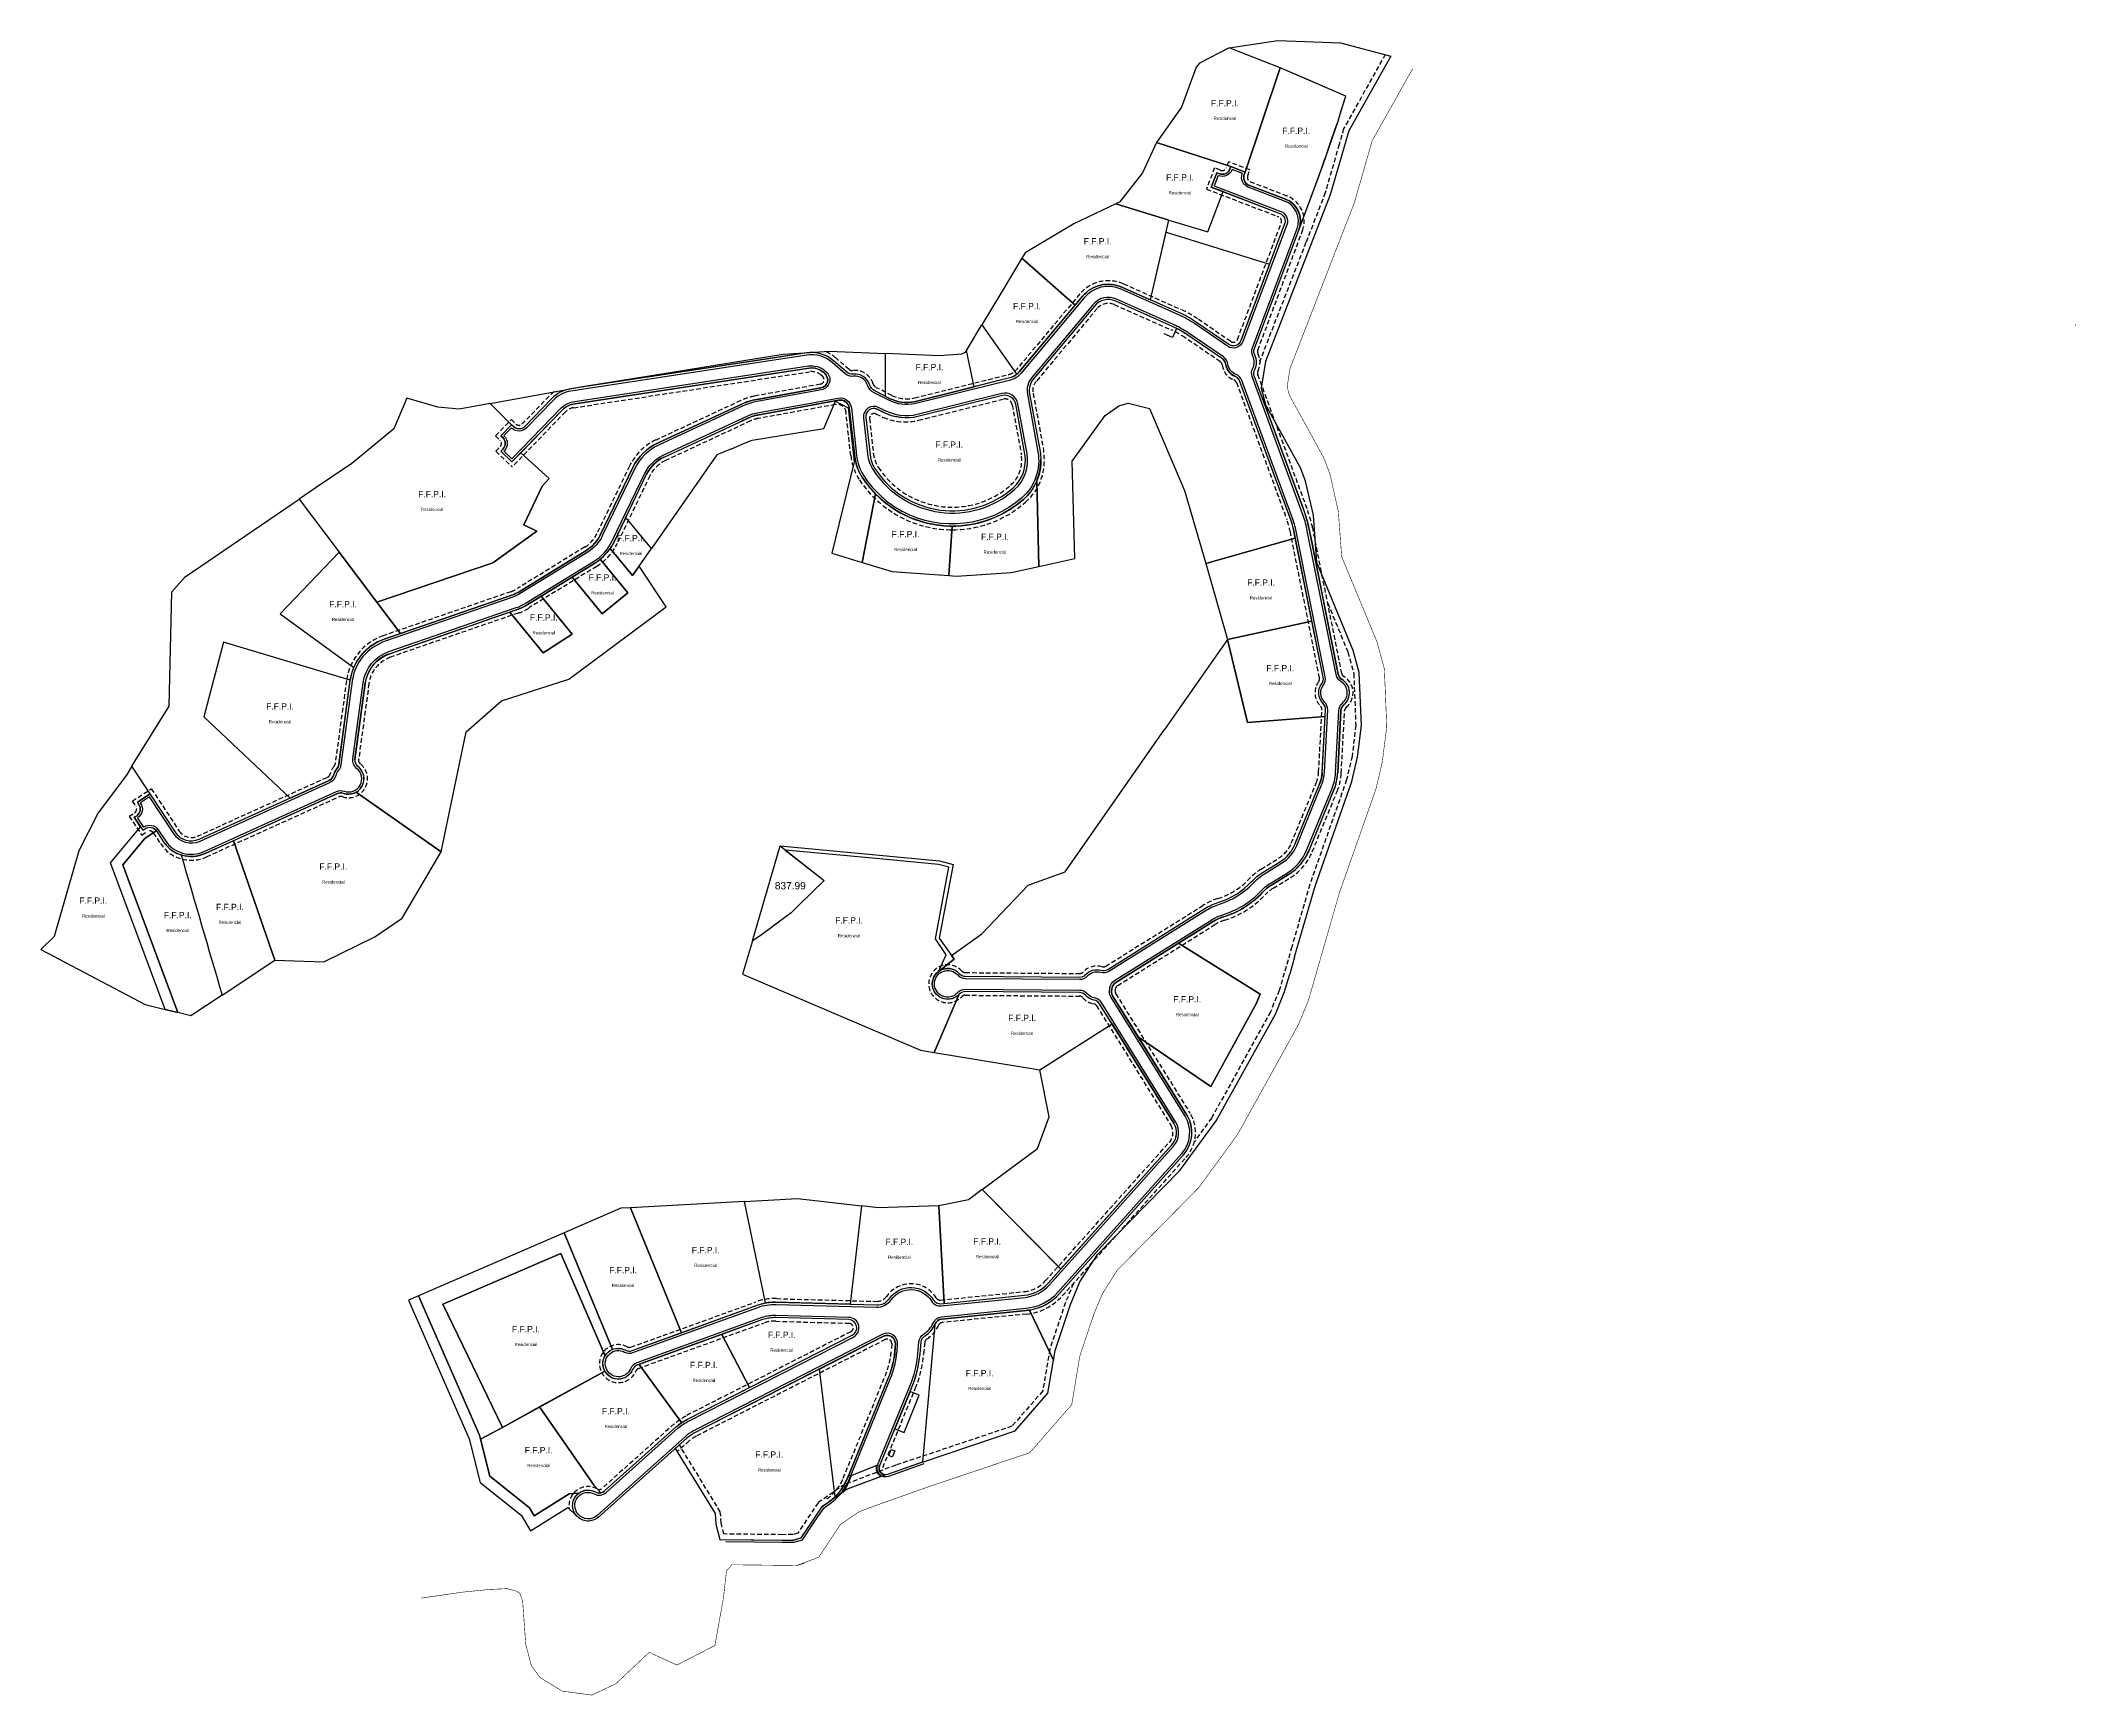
# Model space of a CAD drawing. Header units: millimetres. Extents: x 107 to 1231, y -1380 to 3019.
# Drawn here: x 107 to 1231, y 120 to 1034 of the extents above; entities that cross this region are included whole.
import ezdxf

# ---------------------------------------------------------------- set-up
doc = ezdxf.new("R2010")
doc.units = ezdxf.units.MM
doc.header["$LTSCALE"] = 10
doc.linetypes.add('DASHED', pattern=[19.05, 12.7, -6.35])
doc.linetypes.add('HIDDEN', pattern=[9.525, 6.35, -3.175])
for name, color, linetype in [('00-text-lotes', 7, 'Continuous'), ('f-derecho de via', 125, 'Continuous'), ('RETIRO', 125, 'HIDDEN')]:
    doc.layers.add(name, color=color, linetype=linetype)
doc.layers.add('_Areas', color=42, linetype='Continuous', plot=False)
doc.styles.add('ARIAL', font='GOTHIC.TTF')
doc.styles.get("Standard").update_dxf_attribs({"font": 'arial.ttf'})

msp = doc.modelspace()

# ---------------------------------------------------------------- linework, layer by layer
at = {"layer": '_Areas'}
for p, q in [((732.4, 870.4), (727.8, 872.5)), ((734.7, 875.4), (732.4, 870.4)), ((756, 861.4), (740.4, 872)), ((760, 858.7), (756, 861.4)), ((756, 861.4), (756, 861.4)), ((788.7, 794.5), (769.7, 846.2)), ((548, 835.8), (503.3, 827.6)), ((539.8, 820.2), (546.3, 835.2)), ((546.3, 835.2), (553.4, 831.5)), ((695.3, 827.4), (702.9, 832.6)), ((702.9, 832.6), (708, 834.1)), ((708, 834.1), (719.7, 831.2)), ((783.5, 833.3), (804.2, 777)), ((803.3, 798.1), (783.9, 833.4)), ((451.6, 804.3), (493.3, 823.7)), ((498.2, 826), (493.3, 823.7)), ((553.4, 831.5), (556.6, 801.8)), ((555.6, 817), (553.9, 831.4)), ((677.1, 802.2), (695.3, 827.4)), ((719.7, 831.2), (739.1, 785.9)), ((488.8, 809), (496, 812)), ((496, 812), (500.2, 813.8)), ((500.2, 813.8), (539.8, 820.2)), ((557.2, 803.1), (555.6, 817)), ((480.8, 805.7), (444.6, 753.8)), ((488.8, 809), (480.8, 805.7)), ((556.6, 801.8), (544.3, 751.2)), ((678.5, 748.4), (677.1, 802.2)), ((806, 791.1), (803.3, 798.1)), ((430.5, 771), (442, 794.9)), ((657.5, 791.2), (658.6, 744)), ((794.5, 778.7), (788.7, 794.5)), ((810.3, 772.2), (806, 791.1)), ((561, 746.1), (568.4, 784.1)), ((739.1, 785.9), (750.8, 745.6)), ((796.7, 772.7), (794.5, 778.7)), ((804.2, 777), (807, 768.6)), ((444.6, 753.8), (430.5, 771)), ((807, 768.6), (809.4, 757.6)), ((812.1, 746.1), (810.3, 772.2)), ((434.1, 738.9), (421.8, 753.8)), ((750.8, 745.6), (800.3, 759.5)), ((800.3, 759.5), (799.5, 763.5)), ((809.4, 757.6), (812.4, 742.4)), ((416.3, 747.9), (431.6, 729.3)), ((437.8, 744.2), (434.1, 738.9)), ((452.8, 721.6), (437.8, 744.2)), ((544.3, 751.2), (561, 746.1)), ((658.6, 744), (678.5, 748.4)), ((832.2, 697.5), (812.1, 746.1)), ((812.4, 742.4), (816.1, 723.9)), ((400.8, 738), (383.7, 727.5)), ((417.5, 717.7), (400.8, 738)), ((383.7, 727.5), (400.9, 706.5)), ((399, 681.7), (452.8, 721.6)), ((431.6, 729.3), (417.5, 717.7)), ((816.1, 723.9), (824, 684.4)), ((311.9, 699.9), (351, 713.4)), ((366.4, 718.7), (351, 713.4)), ((384.9, 696.2), (366.4, 718.7)), ((299.9, 695.7), (311.9, 699.9)), ((400.9, 706.5), (384.9, 696.2)), ((762.9, 703.6), (728.1, 653.9)), ((773.9, 657.7), (762.9, 703.6)), ((835.6, 685.3), (832.2, 697.5)), ((286.6, 679.5), (280.9, 637.5)), ((361.9, 669.7), (399, 681.7)), ((836.8, 656.1), (835.6, 685.3)), ((342.3, 652.6), (361.9, 669.7)), ((825.5, 664.4), (823.7, 629.9)), ((328.5, 586.3), (342.3, 652.6)), ((673.2, 575.3), (728.1, 653.9)), ((673.2, 575.3), (728.1, 653.9)), ((816.8, 661), (773.9, 657.7)), ((815.3, 632.8), (816.8, 661)), ((834.7, 638.6), (836.8, 656.1)), ((815.2, 630.4), (815.3, 632.8)), ((831.5, 625.2), (834.7, 638.6)), ((281.6, 619.3), (328.5, 586.3)), ((821.1, 619.3), (807.8, 587.1)), ((811.2, 567.4), (831.5, 625.2)), ((652.8, 567.9), (673.2, 575.3)), ((796.6, 573.8), (787.1, 567.9)), ((627.2, 541), (652.8, 567.9)), ((799.9, 528.4), (811.2, 567.4)), ((610.4, 529), (627.2, 541)), ((754.9, 547.8), (735.8, 535.8)), ((611.9, 527), (610.4, 529)), ((735.8, 535.8), (780.9, 507.7)), ((799.9, 528.4), (797.2, 518.8)), ((603.1, 520.1), (611.9, 527)), ((794.2, 508.7), (797.2, 518.8)), ((780.9, 507.7), (778.9, 502.7)), ((789.3, 496.7), (794.2, 508.7)), ((176, 499.2), (183.1, 497.5)), ((778.9, 502.7), (753.7, 456.6)), ((756.6, 437.7), (789.3, 496.7)), ((659.1, 465.9), (699.1, 491.3)), ((699.1, 491.3), (733.2, 436.4)), ((753.7, 456.6), (713.7, 483.9)), ((713.7, 483.9), (740.4, 440.9)), ((664.4, 439.9), (659.1, 465.9)), ((657.9, 422.4), (664.4, 439.9)), ((736.5, 410.2), (756.6, 437.7)), ((627.4, 399.7), (657.9, 422.4)), ((738.4, 418.8), (670.1, 342.3)), ((732.2, 424.6), (721.1, 412.2)), ((691, 363.9), (736.5, 410.2)), ((670.7, 355.9), (627.4, 399.7)), ((676.9, 362.7), (670.7, 355.9)), ((681.3, 348.8), (691, 363.9)), ((676.1, 336.3), (681.3, 348.8)), ((653.4, 333.2), (666.7, 305.6)), ((667.6, 310.8), (676.1, 336.3)), ((666.7, 305.6), (667.6, 310.8))]:
    msp.add_line(p, q, dxfattribs=at)
for points in [[(763.8, 1030.4), (790.6, 1034.4), (825.2, 1033.2), (853, 1025.9), (829.8, 984.6), (819.6, 949.3), (783.8, 857.1), (781.5, 842.5), (783.9, 833.4), (783.5, 833.3), (777.6, 849.2, -0.211166), (777.9, 852.8, 0.243115), (777.9, 860.6, -0.211166), (777.7, 864.3), (802.4, 930.2), (809.9, 950.6), (812.1, 956.5), (813.6, 960.5), (814.7, 963.5), (816.3, 968.1), (817.3, 970.8), (818.5, 974.3), (820, 978.7), (822.4, 985.6), (823.9, 990), (825.9, 996.4), (828.3, 1003.8), (791.9, 1019.3), (763.8, 1030.4)], [(720.4, 891.2), (730.4, 935.2), (752, 928.8), (760.5, 951), (791.8, 938.9, -0.411952), (794.4, 933.2), (771, 870.6), (770.3, 868.7, -0.486857), (763.5, 866.6), (745.2, 879.1, 0.045278), (736, 884.2), (720.4, 891.2)], [(618.6, 863.2), (627.1, 877.4), (646.4, 850, -0.109353), (642.6, 848.1), (633.6, 845.9), (623, 843.2), (618.6, 863.2)], [(355.5, 834), (397, 841.5), (405.4, 843.1), (457.2, 851.5), (496.8, 857.9), (517.4, 861.2), (532.1, 862.1, 0.022353), (530.5, 861.9), (509.5, 858.7), (447.5, 849.2), (400, 842, 0.163745), (389.5, 836.6), (374.8, 821.3, -0.393701), (368.6, 821), (367.3, 822.2), (355.5, 834)], [(532.1, 862.1), (542.6, 862.8), (573.7, 861.5), (573.7, 838.1), (568.1, 840.9, -0.19899), (565.1, 844.4, 0.356474), (556, 850.2), (556, 850.2, -0.211407), (552.5, 851.2, 0.010549), (552.3, 851.4), (545.2, 857.6, 0.193083), (532.1, 862.1, 8.166318)], [(293, 724.2), (306, 706.9), (367.6, 728.1, 0.054913), (371.5, 730), (408.9, 753, 0.14321), (416.4, 761.3), (434.4, 798.6, -0.173054), (448, 812), (494.9, 833.8, -0.079893), (504.1, 836.4), (538.3, 842.6, 0.629921), (540.4, 850.5), (539.6, 851.2, 0.210897), (531.9, 853.5), (401.3, 833.6, 0.163767), (395.7, 830.6), (372.5, 806.8), (388.1, 792.5), (384.3, 788.3), (374.2, 766.9), (381.4, 763.4), (357, 746), (293, 724.2)], [(660.4, 853.2), (655.7, 847.5, 0.222917), (653.5, 839.3), (659.3, 807.5, -0.038273), (659.7, 803.1, 72.874355)], [(157.7, 633.6), (178.3, 666.8), (179.7, 730), (187.1, 738.2), (250, 781.1), (272.1, 751.8), (239.6, 717.7), (280.2, 688.2, 0.064509), (278.2, 681.1), (208.2, 702.2), (197.4, 660.8), (245.1, 616), (194.6, 593.1, -0.368286), (182.1, 596.7), (167.8, 618.4), (157.7, 633.6)], [(815.2, 630.4, -0.080706), (813.9, 624, -10.929007)], [(162.5, 600.1), (163.7, 598.3), (164.9, 599.1, -0.399678), (171.1, 598, -1.109529)], [(611.9, 527), (603.1, 520.1, -0.328338), (613.2, 520.4, 0.737616)], [(496.1, 393.2), (525.3, 394.9), (560.7, 390.7), (554.4, 336.4), (512.8, 337.6, 0.044603), (507.7, 337.1), (496.1, 393.2)], [(423.1, 311.4), (396.4, 375.8), (315.9, 341), (349.6, 264.1), (350.2, 261.8), (362.3, 268.4), (329.4, 336.4), (394.6, 364.5), (419.1, 308, -0.15728), (423.1, 311.4, 1.714715)], [(315.9, 341), (310.4, 338.6), (343.9, 262.1), (350, 238), (372.7, 219.9), (377.8, 211.3), (398.5, 224.1), (403.5, 219.3, -0.446438), (404.5, 232.1), (399.2, 231.6), (394.3, 228.5), (379.8, 219.6), (377.3, 223.9), (355.4, 241.5), (349.6, 264.1), (315.9, 341)], [(546.1, 230.1), (537.4, 300.5), (572.9, 318.7, -0.590119), (579.4, 314.3, -0.003712), (579, 309.3, -0.04912), (576.9, 299.7, 0.003032), (576, 297.1), (552.5, 239.5, -0.104864), (546.1, 230.1, -15.868119)]]:
    msp.add_lwpolyline(points, format="xyb", dxfattribs=at)
for points in [[(791.9, 1019.3), (763.8, 1030.4), (747.3, 1021.9), (745.5, 1019.7), (737.4, 997.6), (723.6, 978.2), (764.7, 964.9), (772.6, 961.8)], [(800.3, 759.5), (750.8, 745.6), (762.9, 703.6), (809.5, 713.8)], [(500.4, 537.1), (515.8, 589.6), (540.1, 570.4), (525.9, 556.6), (521.9, 552.6), (514.8, 547.4), (509.5, 543.5), (504.7, 539.9)]]:
    msp.add_lwpolyline(points, close=True, dxfattribs=at)
for points in [[(823.9, 990), (825.7, 995.6), (828.3, 1003.8), (805.8, 1013.4), (791.9, 1019.3), (772.6, 961.8), (772.1, 960.4, 0.414214), (774.7, 954.6), (794.9, 946.9, -0.410514), (802.4, 930.2), (815.6, 965.9)], [(764.7, 964.9), (723.6, 978.2), (715.9, 961.4), (703.1, 945.1), (701.2, 944.3), (730.4, 935.2), (752, 928.8), (760.4, 951), (753.9, 953.5), (757, 961.4), (758.4, 960.9, 0.414214), (764.2, 963.5)], [(730.4, 935.2), (701.2, 944.3), (678, 933.3), (651, 917.1), (649.3, 914.3), (678.7, 888.3), (682.8, 893.2, -0.334999), (704.5, 898.2), (720.4, 891.2)], [(728.9, 928.6), (786.1, 910.9), (771, 870.6), (770.3, 868.7, -0.486857), (763.5, 866.6), (745.2, 879.1, 0.045278), (736, 884.2), (720.4, 891.2)], [(678.7, 888.3), (649.3, 914.3), (638.3, 896), (627.1, 877.4), (646.4, 850, 0.048544), (647.8, 851.4)], [(618.6, 863.2), (618, 862.2), (616, 861.2), (603.8, 860.3), (573.7, 861.5), (573.7, 838.1), (576.6, 836.6, 0.168138), (589.7, 834.9), (623, 843.2)], [(384.3, 788.3), (388.1, 792.5), (372.5, 806.8), (367.6, 801.7), (361.5, 807.7), (362.6, 808.7, 0.414214), (362.5, 815.1), (361.4, 816.1), (367.3, 822.2), (355.5, 834), (338.4, 830.9), (326.6, 832), (309.5, 836.9), (302.3, 819.9), (279.1, 800.9), (259.4, 787.5), (250, 781.1), (272.1, 751.8), (293, 724.2), (357, 746), (381.4, 763.4), (374.2, 766.9)], [(645.9, 833.6, 0.433016), (638.5, 838.3), (591.8, 826.7, -0.162568), (573.7, 828.6), (569.4, 830.8, 0.600788), (563.1, 826.2), (565.6, 804.2, 0.107035), (568.4, 797.5, 0.454715), (644.4, 787.3, 0.263468), (650.9, 806)], [(657.5, 791.2, -0.112136), (650.1, 781, -0.182941), (610.7, 766.2), (609, 738.9), (613.1, 738.6), (643.3, 740.6), (658.6, 744)], [(610.7, 766.2, -0.201074), (568.4, 784.1), (561, 746.1), (577.6, 741.1), (609, 738.9)], [(430.5, 771), (424, 757.6, -0.038379), (421.8, 753.8), (434.1, 738.9), (437.8, 744.2), (444.6, 753.8)], [(293, 724.2), (272.1, 751.8), (239.6, 717.7), (280.2, 688.2, -0.210437), (297.1, 703.8), (306, 706.9)], [(416.3, 747.9, -0.032457), (413.3, 745.7), (400.8, 738), (417.5, 717.7), (431.6, 729.3)], [(383.7, 727.5), (376, 722.8, -0.054913), (370.4, 720.1), (366.4, 718.7), (384.9, 696.2), (400.9, 706.5)], [(809.5, 713.8), (762.9, 703.6), (773.9, 657.7), (816.8, 661), (817, 664.8, 0.211166), (815.7, 668.2, -0.36962), (814.9, 679.2, 0.211166), (815.7, 682.8)], [(278.2, 681.1), (208.2, 702.2), (197.4, 660.8), (245.1, 616), (266.6, 625.7, 0.228548), (269.1, 628.7, -0.11489), (270.9, 632.2, 0.143442), (271.9, 634.5)], [(160.3, 606.2, 0.429072), (161.4, 612.6), (160.7, 613.7), (167.8, 618.4), (157.7, 633.6), (154.6, 628.7), (139, 607.8), (128.4, 586.9), (114.7, 539.6), (107.3, 532.3), (165, 501.9), (176, 499.2), (145.9, 580.3), (162.5, 600.1), (159, 605.4)], [(328.5, 586.3), (281.6, 619.3, -0.218125), (274.5, 618.6, 0.192796), (271.2, 618.5), (213.7, 592.4), (236.6, 526.4), (263.6, 525.5), (291.9, 539.3), (307, 549.7)], [(183.1, 497.5), (176, 499.2), (145.9, 580.3), (162.5, 600.1), (163.7, 598.3), (164.9, 599.1, -0.399678), (171.1, 598), (164.9, 593.7), (152.7, 579.1), (156, 570.2), (159.7, 560.4)], [(207.5, 507.1), (190.2, 495.7), (183.1, 497.5), (159.7, 560.4), (156, 570.2), (152.7, 579.1), (164.9, 593.7), (171.1, 598, -0.012471), (171.2, 597.9), (175, 592, 0.045821), (177.2, 589.4, 0.125372), (184.9, 584.6), (184.9, 584.6, -0.000012), (184.9, 584.6, 0.000004)], [(213.7, 592.4), (198.1, 585.4, -0.184402), (184.9, 584.6, 0.000004), (207.5, 507.1), (236.6, 526.4)], [(593.2, 476.7), (600.9, 475.4), (614.6, 507.6, -0.60598), (600, 511.6, -0.291339), (603.2, 520.1), (605.5, 525), (607.5, 529.4), (601.5, 538.3), (609, 577.9), (603.3, 579.3), (566.7, 582.8), (518.6, 587.3), (540.1, 570.4), (525.9, 556.6), (521.9, 552.6), (504.7, 539.9), (500.4, 537.1), (495, 518.8)], [(780.9, 507.7), (735.8, 535.8), (701.2, 514.2, 0.211166), (699.1, 511.2, -0.024068), (698.9, 510.4, 0.211166), (699.4, 506.8), (713.6, 484), (753.7, 456.6), (778.9, 502.7)], [(699.1, 491.3), (692.2, 502.3, 0.211166), (689.2, 504.4, -0.165991), (684.4, 507.1, 0.211166), (681.1, 508.6), (617.9, 509.1, 0.211214), (614.6, 507.6, -0.008657), (614.4, 507.4), (600.9, 475.4), (659.1, 465.9)], [(627.4, 399.7), (619.8, 394.1), (603.4, 390.8), (606.4, 336.9), (650.8, 341.4, 0.187253), (663.7, 348), (670.7, 355.8)], [(433, 389.7), (427.8, 389.4), (396.4, 375.8), (423.1, 311.4, -0.223353), (430.3, 311.1, 0.211166), (434, 310.8), (461.3, 320.7)], [(496.1, 393.2), (433, 389.7), (461.3, 320.7), (503.1, 335.9, -0.042214), (507.7, 337.1)], [(603.4, 390.8), (569.8, 389.6), (560.7, 390.7), (554.4, 336.4), (569, 336, 0.250465), (576.1, 339.6, -0.535492), (600.3, 338.8, 0.285924), (604.5, 336.7), (606.4, 336.9)], [(419.1, 308), (394.6, 364.5), (329.4, 336.4), (362.3, 268.4), (418.9, 299.5, -0.270059)], [(555.6, 319.4, 0.776574), (553.7, 327.9), (513.4, 329, 0.094087), (506, 327.9), (483.5, 319.7), (498.8, 290.4)], [(653.4, 333.2, -0.015116), (651.7, 333), (605, 328.2, 0.274121), (601.3, 325.5, -0.010574), (601.1, 325), (594.3, 249.2), (645.5, 266.4), (663.6, 287.2), (666.7, 305.6)], [(498.8, 290.4), (483.5, 319.7), (437.9, 303.2), (461.3, 271, -0.033157), (464.6, 272.9)], [(592.6, 286.1), (587.5, 288.2), (588.3, 290.2, 0.081542), (593, 309.1), (593.6, 315.5, -0.234328), (595.7, 318.9, 0.143004), (601.1, 325), (594.3, 249.2), (575.1, 242.4, -0.648425), (570.7, 247), (579.1, 267.6), (584.2, 265.5)], [(458.5, 268.8, -0.031207), (461.3, 271), (437.9, 303.2), (437.5, 303.1), (436.9, 302.9, 0.211166), (434.2, 300.3, -0.629879), (418.9, 299.5), (382.8, 279.7), (413.1, 236.2), (416.7, 232.2, 0.134763), (418.8, 233.3)], [(537.4, 300.5), (468.4, 265.3, 0.06443), (464.2, 262.4), (457.8, 256.7), (479.8, 220.8), (480.2, 215), (482.4, 206.5), (517, 206.1), (523.3, 206.2), (527.4, 207.4), (533.2, 216.1), (537.6, 222.7), (538.9, 224.7), (542.6, 227.3, 0.040487), (546.1, 230.1)], [(382.8, 279.7), (362.3, 268.4), (350.2, 261.8), (355.4, 241.5), (369.9, 229.8), (377.3, 223.9), (379.8, 219.6), (399.2, 231.6), (404.5, 232.1, -0.28689), (413.7, 232.7, 0.175433), (416.7, 232.2), (413.1, 236.2)], [(569.3, 247.6, 0.382548), (571.5, 241.3), (552.8, 234.3), (550.2, 232.5, 0.064144), (553.9, 239), (555, 241.8)]]:
    msp.add_lwpolyline(points, format="xyb", close=True, dxfattribs=at)
at = {"layer": '_Areas', "linetype": 'Continuous'}
for points in [[(594.8, 249.4), (575.1, 242.4, -0.648422), (570.7, 247), (588.5, 290.6, 0.074848), (593, 309.1), (593.6, 315.5, -0.234328), (595.7, 318.9, 0.153811), (601.3, 325.5, -0.274121), (605, 328.2), (651.7, 333, 0.187253), (670.1, 342.3), (738.4, 418.8, 0.332884), (740.4, 440.9), (699.4, 506.8, -0.211166), (698.9, 510.4, 0.024068), (699.1, 511.2, -0.211166), (701.2, 514.2), (754.9, 547.8, -0.064036), (760.7, 550.4, 0.128599), (782.1, 563.8, -0.064036), (787.1, 567.9), (796.6, 573.8, 0.15674), (807.9, 587.1), (821.6, 620.5, 0.085104), (823.7, 629.9), (825.5, 664.4, -0.211166), (827.1, 667.6, 0.518565), (826.1, 681.5, -0.211166), (824, 684.4), (807.9, 764.8, 0.038744), (805.5, 773.5), (777.6, 849.2, -0.211166), (777.9, 852.8, 0.243115), (777.9, 860.6, -0.211166), (777.7, 864.3), (802.4, 930.2, 0.411952), (794.9, 946.9), (774.7, 954.6, -0.414214), (772.1, 960.4), (772.6, 961.8), (764.7, 964.9), (764.2, 963.5, -0.414214), (758.4, 960.9), (757, 961.4), (753.9, 953.5), (791.8, 938.9, -0.411952), (794.4, 933.2), (770.3, 868.7, -0.486857), (763.5, 866.6), (745.2, 879.1, 0.045278), (736, 884.2), (704.5, 898.2, 0.334999), (682.8, 893.2), (647.8, 851.4, -0.15874), (642.6, 848.1), (589.7, 834.9, -0.168138), (576.6, 836.6), (568.1, 840.9, -0.19899), (565.1, 844.4, 0.356474), (556, 850.2), (556, 850.2, -0.211407), (552.5, 851.2, 0.010549), (552.3, 851.4), (545.2, 857.6, 0.219644), (530.3, 861.9), (400, 842, 0.163745), (389.5, 836.6), (374.8, 821.3, -0.414239), (368.4, 821.2), (367.3, 822.2), (361.4, 816.1), (362.5, 815.1, -0.414214), (362.6, 808.7), (361.5, 807.7), (367.6, 801.7), (395.7, 830.6, -0.163745), (401.3, 833.6), (531.6, 853.5, -0.219644), (539.6, 851.2), (540.4, 850.5, -0.629921), (538.3, 842.6), (501.8, 836, 0.063928), (494.9, 833.8), (448, 812, 0.173054), (434.4, 798.6), (416.4, 761.3, -0.14321), (408.9, 753), (371.5, 730, -0.054913), (367.6, 728.1), (297.1, 703.8, 0.283211), (278.1, 680.7), (271.9, 634.5, -0.143442), (270.9, 632.2, 0.11489), (269.1, 628.7, -0.228548), (266.6, 625.7), (194.6, 593.1, -0.368286), (182.1, 596.7), (167.8, 618.4), (160.7, 613.7), (161.5, 612.5, -0.414214), (160.3, 606.2), (159, 605.4), (163.7, 598.3), (164.9, 599.1, -0.414214), (171.2, 597.9), (175, 592, 0.368286), (198.1, 585.4), (271.2, 618.5, -0.192796), (274.5, 618.6, 0.848836), (282.6, 633.4, -0.266652), (280.9, 637.5), (286.6, 679.5, -0.283211), (299.9, 695.7), (370.4, 720.1, 0.054913), (376, 722.8), (413.3, 745.7, 0.14321), (424, 757.6), (442, 794.9, -0.173054), (451.6, 804.3), (498.4, 826.1, -0.063928), (503.3, 827.6), (548, 835.8, -0.427003), (553.9, 831.4), (557.2, 803.1, 0.109973), (561.3, 792.8, 0.454545), (650.1, 781, -0.41239), (566.4, 786.1)], [(595.2, 248.3), (575.5, 241.3, -0.648422), (569.6, 247.5), (587.4, 291.1, 0.074848), (591.8, 309.2), (592.4, 315.6, -0.234328), (595, 319.9, 0.153811), (600.2, 326, -0.274121), (604.9, 329.4), (651.6, 334.2, 0.187253), (669.2, 343.1), (737.6, 419.6, 0.332884), (739.4, 440.3), (698.4, 506.2, -0.211166), (697.8, 510.7, 0.024068), (697.9, 511.4, -0.211166), (700.5, 515.2), (754.2, 548.8, -0.064036), (760.3, 551.6, 0.128599), (781.3, 564.6, -0.064036), (786.4, 568.9), (796, 574.8, 0.15674), (806.7, 587.6), (820.5, 620.9, 0.085104), (822.5, 629.9), (824.3, 664.4, -0.211166), (826.3, 668.5, 0.518565), (825.5, 680.4, -0.211166), (822.8, 684.2), (806.7, 764.6, 0.038744), (804.3, 773.1), (776.5, 848.8, -0.211166), (776.8, 853.4, 0.243115), (776.8, 860.1, -0.211166), (776.6, 864.7), (801.3, 930.6, 0.411952), (794.4, 945.8), (774.3, 953.5, -0.414214), (771, 960.9), (771.1, 961.1), (765.4, 963.3), (765.3, 963, -0.414214), (757.9, 959.8), (757.7, 959.9), (755.5, 954.2), (792.3, 940.1, -0.411952), (795.6, 932.7), (771.4, 868.3, -0.486857), (762.8, 865.6), (744.6, 878.1, 0.045278), (735.5, 883.1), (704.1, 897.1, 0.334999), (683.7, 892.4), (648.7, 850.6, -0.15874), (642.9, 846.9), (590, 833.8, -0.168838), (576.1, 835.6), (567.6, 839.9, -0.19899), (564, 844, 0.356474), (556.2, 849), (556.2, 849, -0.211407), (551.7, 850.3, 0.327785), (551.7, 850.3), (544.4, 856.7, 0.219644), (530.4, 860.7), (400.2, 840.8, 0.163745), (390.4, 835.7), (375.6, 820.5, -0.414239), (367.6, 820.3), (367.3, 820.5), (363.1, 816.2), (363.3, 816, -0.414214), (363.4, 807.9), (363.2, 807.7), (367.6, 803.4), (394.8, 831.5, -0.163745), (401.1, 834.8), (531.4, 854.7, -0.219644), (540.4, 852.1), (541.2, 851.4, -0.629921), (538.5, 841.5), (502, 834.8, 0.063928), (495.4, 832.7), (448.5, 810.9, 0.173054), (435.5, 798), (417.5, 760.8, -0.14321), (409.5, 751.9), (372.2, 729, -0.054913), (368, 727), (297.5, 702.6, 0.283211), (279.3, 680.5), (273.1, 634.3, -0.143442), (271.8, 631.4, 0.11489), (270.3, 628.4, -0.228548), (267.1, 624.6), (195.1, 592, -0.368286), (181.1, 596.1), (167.4, 616.7), (162.4, 613.4), (162.5, 613.1, -0.414214), (160.9, 605.2), (160.7, 605), (164, 600), (164.3, 600.1, -0.414214), (172.2, 598.5), (176, 592.7, 0.368286), (197.6, 586.5), (270.7, 619.6, -0.192796), (274.9, 619.8, 0.848836), (281.8, 632.4, -0.266652), (279.7, 637.7), (285.4, 679.7, -0.283211), (299.5, 696.9), (370, 721.2, 0.054913), (375.4, 723.8), (412.7, 746.7, 0.14321), (423, 758.1), (441, 795.4, -0.173054), (451.1, 805.4), (497.9, 827.2, -0.063928), (503.1, 828.8), (547.8, 837, -0.435041), (555.1, 831.5), (557.9, 805.5, 0.119325), (562.3, 793.5, 0.124324), (583.4, 774.3, 0.124324)], [(485.8, 206.5), (517, 206.1), (523.1, 206.1), (527.4, 207.4), (533.2, 216.1), (537.6, 222.7, -0.095694), (540.9, 226.1), (542.6, 227.3, 0.145836), (552.5, 239.5), (575.6, 295.9, 0.074848), (579.1, 310.4), (579.4, 314.3, 0.590119), (572.9, 318.7), (468.4, 265.3, 0.06443), (464.2, 262.4), (415.4, 218.8, -0.414214), (403.4, 219.5), (403.1, 219.7, -0.837932), (413.7, 232.7, 0.317708), (418.8, 233.3), (458.5, 268.8, -0.06443), (464.6, 272.9), (555.6, 319.4, 0.776574), (553.7, 327.9), (513.4, 329, 0.094087), (506, 327.9), (436.9, 302.9, 0.211166), (434.2, 300.3, -2.584508), (430.3, 311.1, 0.211166), (434, 310.8), (503.1, 335.9, -0.094087), (513.6, 337.5), (569, 336, 0.250465), (576.1, 339.6, -0.535492), (600.3, 338.8, 0.285924), (604.5, 336.7), (650.8, 341.4, 0.187253), (663.7, 348), (732.1, 424.5, 0.332884), (733.2, 436.4), (692.2, 502.3, 0.211166), (689.2, 504.4, -0.165991), (684.4, 507.1, 0.211166), (681.1, 508.6), (617.9, 509.1, 0.211214), (614.6, 507.6, -2.584508), (614.7, 519.1, 0.211119), (618, 517.6), (681.2, 517.1, 0.211166), (684.5, 518.5, -0.281824), (693, 520.9, 0.211166), (696.7, 521.4), (750.4, 555, -0.064036), (758.1, 558.5, 0.128599), (776, 569.7, -0.064036), (782.6, 575.1), (792.1, 581, 0.15674), (800, 590.4), (813.7, 623.7, 0.085104), (815.2, 630.3), (817, 664.8, 0.211166), (815.7, 668.2, -0.36962), (814.9, 679.2, 0.211166), (815.7, 682.8), (799.6, 763.2, 0.038744), (797.5, 770.6), (769.7, 846.2, 0.211166), (767.1, 848.9, -0.267765), (761.9, 855.6, 0.211166), (760, 858.7), (740.4, 872, 0.045278), (732.5, 876.5), (701.1, 890.5, 0.334999), (689.3, 887.8), (655.7, 847.5, 0.222917), (653.5, 839.3), (659.3, 807.5, -0.263468), (650.1, 781)], [(485.8, 205.3), (517, 204.9), (523.3, 204.9), (528.1, 206.3), (534.2, 215.5), (538.6, 222, -0.095694), (541.6, 225.1), (543.3, 226.3, 0.145836), (553.6, 239.1), (576.7, 295.5, 0.074848), (580.3, 310.3), (580.6, 314.2, 0.590119), (572.4, 319.8), (467.9, 266.4, 0.06443), (463.4, 263.3), (414.6, 219.7, -0.414214), (404.3, 220.3), (404.1, 220.5, -0.837535), (413.1, 231.6, 0.317869), (419.6, 232.4), (459.3, 267.9, -0.06443), (465.1, 271.8), (556.2, 318.3, 0.776574), (553.7, 329.1), (513.4, 330.2, 0.094087), (505.6, 329), (436.5, 304, 0.211166), (433.1, 300.8, -2.584508), (429.8, 310, 0.211166), (434.4, 309.7), (503.5, 334.7, -0.094087), (513.6, 336.3), (568.9, 334.8, 0.250465), (577.1, 338.9, -0.535492), (599.3, 338.2, 0.285924), (604.7, 335.5), (651, 340.2, 0.187253), (664.6, 347.2), (733, 423.7, 0.332884), (734.2, 437.1), (693.2, 503, 0.211166), (689.4, 505.6, -0.165991), (685.3, 507.9, 0.211166), (681.1, 509.8), (617.9, 510.3, 0.211214), (613.7, 508.4, -2.584508), (613.8, 518.3, 0.211119), (618, 516.4), (681.2, 515.9, 0.211166), (685.4, 517.7, -0.281824), (692.7, 519.8, 0.211166), (697.3, 520.4), (751, 554, -0.064036), (758.5, 557.4, 0.128599), (776.8, 568.8, -0.064036), (783.2, 574.1), (792.7, 580, 0.15674), (801.1, 589.9), (814.8, 623.3, 0.085104), (816.4, 630.2), (818.2, 664.7, 0.211166), (816.5, 669, -0.36962), (815.8, 678.5, 0.211166), (816.8, 683), (800.8, 763.4, 0.038744), (798.6, 771), (770.8, 846.7, 0.211166), (767.6, 850, -0.267765), (763.1, 855.7, 0.211166), (760.7, 859.7), (741.1, 873, 0.045278), (733, 877.6), (701.6, 891.6, 0.334999), (688.4, 888.5), (654.7, 848.3, 0.222917), (652.3, 839.1), (658.1, 807.3, -0.263468), (649.3, 781.9, -0.263468)], [(649.3, 781.9, -0.312509), (583.4, 774.3)]]:
    msp.add_lwpolyline(points, format="xyb", dxfattribs=at)
at = {"layer": '_Areas'}
for points in [[(728.9, 928.6), (786.1, 910.9)], [(1231.2, 877.1), (1231.1, 877)], [(311.9, 699.9), (340.5, 709.8)], [(515.8, 589.6), (603.7, 581.3), (611.3, 579.4), (603.5, 538.6), (611.9, 527), (603.2, 520.2)], [(785.3, 576.8), (785.3, 576.8)], [(676.9, 362.7), (721.1, 412.2)], [(592.6, 286.1), (587.5, 288.2), (579.1, 267.6), (584.2, 265.5), (592.6, 286.1)], [(575.7, 252.8), (577.1, 256.1), (579, 255.4), (577.6, 252), (575.7, 252.8)], [(573.9, 242.2), (552.8, 234.3), (546.1, 229.7), (542.6, 227.3), (546.1, 230.1)]]:
    msp.add_lwpolyline(points, dxfattribs=at)
at = {"layer": '_Areas', "linetype": 'Continuous'}
for points in [[(647.1, 833.8, 0.433016), (638.2, 839.5), (591.5, 827.8, -0.171349), (573.4, 830.1), (570, 831.8, 0.595051), (561.8, 826.1), (564, 806.2, 0.119325), (567.4, 796.8, 0.454715), (645.2, 786.4, 0.263468), (652.1, 806.2)], [(645.9, 833.6, 0.433016), (638.5, 838.3), (591.8, 826.7, -0.171707), (572.8, 829), (569.5, 830.7, 0.605992), (563.1, 826.2), (565.6, 804.2, 0.107035), (568.4, 797.5, 0.454715), (644.4, 787.3, 0.263468), (650.9, 806)]]:
    msp.add_lwpolyline(points, format="xyb", close=True, dxfattribs=at)
at = {"layer": '_Areas', "color": 2}
msp.add_lwpolyline([(555, 241.8), (569.3, 247.6)], dxfattribs=at)
msp.add_lwpolyline([(573.9, 242.2), (571.5, 241.3, -0.382548), (569.3, 247.6), (570.7, 247, 0.532009)], format="xyb", close=True, dxfattribs=at)
msp.add_lwpolyline([(542.6, 227.3), (546.1, 230.1, 0.050559), (549.7, 234.3, 0.049768), (552.3, 239.1), (553.5, 241.9), (555, 241.8), (553.9, 239, -0.064144), (550.2, 232.5), (542.6, 227.3)], format="xyb", dxfattribs=at)
at = {"layer": '_Areas'}
for centre, radius, start, end in [((707.1, 820.8), 61.2, 60.5635, 63.206), ((712.2, 830.8), 50, 55.6197, 60.0598), ((757.5, 854.9), 4.5, 7.9247, 55.6197), ((770.3, 856.7), 8.5, 187.9247, 215.098), ((770.3, 856.7), 8.5, 215.098, 247.8852), ((765.4, 844.7), 4.5, 20.1902, 67.8852), ((548.9, 830.8), 5.09, 7.3676, 99.8582), ((507.1, 807.4), 20.6, 108.291, 115.6439), ((506.9, 808), 20, 100.3166, 108.234), ((460, 786.2), 20, 114.9478, 154.2199), ((581.9, 807.1), 25.1, 189.0904, 211.3608), ((631.2, 802.4), 28.5, 336.8917, 1.5724), ((609.8, 824.7), 58, 211.8803, 224.4177), ((751, 753.8), 49.5, 11.3303, 22.5201), ((398.4, 770), 28.5, 309.0561, 325.4285), ((306.4, 676.8), 20, 148.0463, 172.2984), ((306.4, 676.8), 20, 109.0476, 148.0463), ((828.4, 685.3), 4.5, 191.3152, 239.0102), ((821.7, 674.2), 8.5, 309.3715, 59.0102), ((830, 664.1), 4.5, 129.3715, 177.0665), ((285.3, 636.9), 4.5, 172.2984, 232.021), ((277.3, 626.7), 8.5, 352.2984, 52.021), ((795.1, 631.3), 20.1, 338.7202, 357.1766), ((795.2, 631.3), 28.5, 344.9098, 357.0665), ((277.3, 626.7), 8.51, 300.0302, 352.2984), ((792.7, 632), 31.2, 335.8163, 344.9098), ((781.5, 598), 28.5, 301.9767, 337.5984), ((745.8, 598.2), 50, 304.2579, 316.6326), ((800.3, 546.7), 25, 121.9767, 136.6326), ((745.8, 598.2), 50, 287.3208, 298.6548), ((745.8, 598.2), 50, 298.6548, 304.2579), ((768.1, 526.6), 25, 115.6219, 121.9767), ((768.1, 526.6), 25, 107.3208, 115.6219), ((608.3, 513.4), 8.52, 55.4264, 128.1344), ((724.7, 431.2), 18.5, 318.2047, 31.8301), ((724.7, 431.2), 10, 319.185, 31.8518), ((648.8, 361.3), 28.5, 279.2448, 318.2047)]:
    msp.add_arc(centre, radius, start, end, dxfattribs=at)
at = {"layer": 'f-derecho de via', "const_width": 0.3}
msp.add_lwpolyline([(865.2, 1019), (842.8, 979.2), (840.8, 972.3), (832.9, 944.8), (822, 916.8), (797.4, 853.4), (795.8, 843.2), (797, 838.6), (816, 804), (819.4, 795.1), (824.1, 774.2), (825.9, 749.4), (845.5, 702.1), (849.5, 687.4), (850.8, 655.5), (848.4, 636.2), (844.9, 621.2), (824.5, 563.2), (819.7, 546.4), (807.5, 504.1), (801.9, 490.6), (768.4, 430.2), (747.2, 401.1), (701.9, 355.1), (693.8, 342.3), (689.2, 331.4), (681.2, 307.5), (680.5, 303.2), (676.8, 280.9), (653.6, 254.4), (598.9, 236), (568.4, 225.2), (559.3, 221.8), (554.1, 218.2), (549, 214.7), (537.1, 196.7), (524.9, 192.1), (489, 192.5), (486.1, 189), (484.4, 174.1), (479.7, 147.9), (458.7, 137.1)], dxfattribs=at)
at = {"layer": 'f-derecho de via'}
msp.add_lwpolyline([(529, 193.3, 0.3, 0.3, 0), (525.1, 192.1, 0.3, 0.3, 0), (489, 192.5, 0.3, 0.3, 0), (486.1, 189, 0.3, 0.3, 0), (484.4, 174.1, 0.3, 0.3, 0), (479.7, 147.9, 0.3, 0.3, 0), (458.7, 137.1, 0.3, 0.3, 0), (444.8, 143.5, 0.3, 0.3, 0), (443.5, 144.2, 0.3, 0.3, 0), (425, 126.8, 0.3, 0.3, 0), (411.7, 120.5, 0.3, 0.3, 0), (395.4, 122.7, 0.3, 0.3, 0), (383, 130.3, 0.3, 0.3, 0), (378.3, 136.7, 0.3, 0.3, 0), (375.2, 148.7, 0.3, 0.3, 0), (373.5, 172.4, 0.3, 0.3, 0), (371.9, 176.8, 0.3, 0.3, 0), (370, 177.9, 0.3, 0.3, 0), (365, 179.3, 0.3, 0.3, 0), (355.6, 178.9, 0.3, 0.3, 0), (340.5, 177.4, 0.3, 0.3, 0), (317.6, 174.1, 0, 0, 0)], format="xyseb", dxfattribs=at)
msp.add_lwpolyline([(529, 193.3, 0.3, 0.3, 0), (525.1, 192.1, 0.3, 0.3, 0), (489, 192.5, 0.3, 0.3, 0), (486.1, 189, 0.3, 0.3, 0), (484.4, 174.1, 0.3, 0.3, 0), (479.7, 147.9, 0.3, 0.3, 0), (458.7, 137.1, 0.3, 0.3, 0), (444.8, 143.5, 0.3, 0.3, 0), (443.5, 144.2, 0.3, 0.3, 0), (425, 126.8, 0.3, 0.3, 0), (411.7, 120.5, 0.3, 0.3, 0), (395.4, 122.7, 0.3, 0.3, 0), (383, 130.3, 0.3, 0.3, 0), (378.3, 136.7, 0.3, 0.3, 0), (375.2, 148.7, 0.3, 0.3, 0), (373.5, 172.4, 0.3, 0.3, 0), (371.9, 176.8, 0.3, 0.3, 0), (370, 177.9, 0.3, 0.3, 0), (365, 179.3, 0.3, 0.3, 0), (355.6, 178.9, 0.3, 0.3, 0), (340.5, 177.4, 0.3, 0.3, 0), (317.6, 174.1, 0, 0, 0)], format="xyseb", dxfattribs=at)
at = {"layer": 'RETIRO', "linetype": 'DASHED', "ltscale": 0.02}
for p, q in [((775.4, 956.5), (795.6, 948.7)), ((768.4, 869.4), (792.6, 933.9)), ((779.6, 863.5), (804.3, 929.5)), ((705.4, 900.1), (736.8, 886)), ((681.3, 894.5), (646.3, 852.7)), ((700.3, 888.6), (731.7, 874.6)), ((690.9, 886.5), (657.2, 846.2)), ((764.6, 868.2), (746.4, 880.7)), ((758.9, 857), (739.3, 870.4)), ((401.6, 831.6), (531.9, 851.5)), ((537.9, 844.6), (501.4, 838)), ((539.1, 849), (538.3, 849.7)), ((590, 837.1), (642.1, 850)), ((767.8, 845.6), (795.6, 769.9)), ((779.5, 849.9), (807.3, 774.2)), ((388.1, 838), (373.3, 822.7)), ((494, 835.6), (447.2, 813.8)), ((546.3, 833.4), (503.7, 825.7)), ((592.2, 824.7), (639, 836.4)), ((643.9, 833.2), (649, 805.6)), ((655.5, 839.6), (661.3, 807.8)), ((358.6, 816.1), (367.3, 825.1)), ((367.3, 825.1), (369.8, 822.6)), ((397.1, 829.3), (367.7, 798.9)), ((499.3, 824.3), (452.5, 802.5)), ((554.7, 805.2), (552.1, 829)), ((565.1, 825.6), (567.2, 806.6)), ((568.6, 828.2), (572.7, 826.3)), ((358.6, 816.1), (361.1, 813.7)), ((358.7, 807.6), (361.1, 810.1)), ((358.7, 807.6), (367.7, 798.9)), ((432.6, 799.4), (414.6, 762.2)), ((443.8, 794), (425.8, 756.7)), ((826, 684.8), (809.9, 765.2)), ((407.8, 754.7), (370.5, 731.7)), ((813.7, 682.4), (797.6, 762.8)), ((414.4, 744), (377, 721.1)), ((366.9, 730), (296.4, 705.7)), ((371, 718.2), (300.5, 693.9)), ((276.2, 680.9), (269.9, 634.7)), ((288.6, 679.3), (282.9, 637.2)), ((813.2, 630.4), (815, 664.9)), ((825.7, 629.8), (827.5, 664.3)), ((157.9, 614.3), (168.4, 621.2)), ((168.4, 621.2), (183.8, 597.8)), ((193.8, 594.9), (265.8, 627.6)), ((798.1, 591.1), (811.9, 624.5)), ((809.7, 586.4), (823.4, 619.7)), ((156.2, 606), (159.2, 607.9)), ((157.9, 614.3), (159.9, 611.3)), ((198.9, 583.6), (272, 616.7)), ((156.2, 606), (163.1, 595.5)), ((163.1, 595.5), (166.1, 597.5)), ((169.5, 596.8), (173.4, 590.9)), ((781.5, 576.8), (791, 582.7)), ((788.1, 566.2), (797.7, 572.1)), ((695.6, 523.1), (749.3, 556.7)), ((702.2, 512.5), (755.9, 546.1)), ((618, 519.6), (681.2, 519.1)), ((617.9, 507.1), (681.1, 506.6)), ((701.1, 507.9), (742.1, 442)), ((690.5, 501.3), (731.5, 435.4)), ((662.2, 349.3), (730.6, 425.8)), ((671.6, 341), (739.9, 417.5)), ((433.3, 312.7), (502.4, 337.7)), ((513.7, 339.5), (569, 338)), ((604.3, 338.7), (650.6, 343.4)), ((437.5, 301), (506.7, 326)), ((513.3, 327), (553.6, 325.9)), ((651.9, 331), (605.2, 326.3)), ((554.7, 321.2), (463.6, 274.7)), ((573.8, 316.9), (469.3, 263.5)), ((595.6, 315.3), (595, 308.9)), ((577.4, 314.5), (577.1, 310.6)), ((550.6, 240.3), (573.7, 296.7)), ((572.5, 246.3), (590.4, 289.9)), ((457.2, 270.3), (417.5, 234.8)), ((465.5, 260.9), (458.9, 255))]:
    msp.add_line(p, q, dxfattribs=at)
for points in [[(850, 1026.7), (827, 985.8), (824.5, 977), (816.8, 950.3), (806.2, 922.9), (780.9, 857.9), (780.8, 857.2)], [(818.2, 723.7), (829.4, 696.6), (832.6, 684.8), (833.7, 656.2), (831.7, 639.2), (828.6, 626), (808.3, 568.3), (798.4, 533.9), (791.4, 509.7), (786.6, 498), (754.1, 439.4), (744.6, 426.3)], [(677.7, 347.8), (673.3, 337.3), (664.7, 311.6), (660.8, 288.5), (643.8, 269), (579.6, 247.5), (551.4, 236.9), (536.7, 226.8), (525.5, 210), (522.8, 209.2), (517, 209.1), (484.7, 209.5), (483.2, 215.5), (482.7, 221.7), (460.1, 258.7)]]:
    msp.add_lwpolyline(points, dxfattribs=at)
for points in [[(775.4, 956.5, -0.414214), (774, 959.7), (775.2, 963), (763.4, 967.5), (762.2, 964.2, -0.414214), (758.9, 962.8), (755.7, 964.1), (751.2, 952.4), (791.1, 937.1)], [(590, 837.1, -0.179273), (577.5, 838.4), (569, 842.7, -0.19899), (567, 845, 0.356474), (555.8, 852.2), (555.8, 852.2, -0.211407), (553.8, 852.8), (546.5, 859.1, 0.083161), (540.7, 862.6, 0.083161)]]:
    msp.add_lwpolyline(points, format="xyb", dxfattribs=at)
for centre, radius, start, end in [((790.2, 934.7), 15, 339.4576, 69.0148), ((790.2, 934.7), 2.5, 339.4576, 69.0148), ((697, 881.3), 20.5, 65.9895, 140.0728), ((697, 881.3), 8, 65.9895, 140.0728), ((712.2, 830.8), 60.5, 55.6197, 65.9895), ((712.2, 830.8), 48, 55.6197, 65.9895), ((766.1, 870.3), 2.5, 235.6197, 339.4576), ((757.5, 854.9), 2.5, 7.9247, 55.6197), ((770.3, 856.7), 10.5, 187.9247, 247.8852), ((781.9, 862.7), 2.5, 159.4576, 207.1526), ((770.3, 856.7), 10.5, 332.4952, 27.1526), ((533.1, 843.6), 8, 49.1474, 98.6992), ((537.5, 847.1), 2.5, 280.3166, 49.1474), ((640.2, 857.8), 8, 283.9932, 320.0728), ((663.3, 841.1), 8, 140.0728, 190.3397), ((765.4, 844.7), 2.5, 20.1902, 67.8852), ((781.9, 850.7), 2.5, 152.4952, 200.1902), ((402.8, 823.7), 20.5, 125.0395, 135.8967), ((506.9, 808), 30.5, 100.3166, 114.9478), ((547.2, 828.5), 5, 6.2725, 100.3166), ((640, 832.5), 4, 10.3397, 103.9932), ((371.5, 824.4), 2.5, 225.8917, 315.8967), ((402.8, 823.7), 8, 98.6992, 135.8967), ((506.9, 808), 18, 100.3166, 114.9478), ((567.6, 825.9), 2.5, 66.595, 186.2725), ((584.9, 854.3), 30.5, 246.595, 283.9932), ((359.3, 811.9), 2.5, 315.8917, 45.8917), ((460, 786.2), 30.5, 114.9478, 154.2199), ((460, 786.2), 18, 114.9478, 154.2199), ((585.1, 808.5), 30.5, 186.2725, 213.491), ((585.1, 808.5), 18, 186.2725, 213.491), ((610.8, 825.6), 48.9, 213.491, 311.299), ((631.2, 802.4), 18, 311.299, 10.3397), ((631.2, 802.4), 30.5, 311.299, 10.3397), ((610.8, 825.6), 61.4, 213.491, 311.299), ((750.5, 753.4), 48, 11.3152, 20.1902), ((750.5, 753.4), 60.5, 11.3152, 20.1902), ((398.4, 770), 18, 301.6202, 334.2199), ((398.4, 770), 30.5, 301.6202, 334.2199), ((361.1, 747), 18, 289.0476, 301.6202), ((361.1, 747), 30.5, 289.0476, 301.6202), ((306.4, 676.8), 30.5, 109.0476, 172.2984), ((306.4, 676.8), 18, 109.0476, 172.2984), ((821.7, 674.2), 10.5, 143.6202, 224.7616), ((811.2, 681.9), 2.5, 323.6202, 11.3152), ((828.4, 685.3), 2.5, 191.3152, 239.0102), ((821.7, 674.2), 10.5, 309.3715, 59.0102), ((812.5, 665), 2.5, 357.0665, 44.7616), ((830, 664.1), 2.5, 129.3715, 177.0665), ((277.3, 626.7), 10.5, 139.6467, 165.8626), ((267.4, 635.1), 2.5, 319.6467, 352.2984), ((277.3, 626.7), 10.5, 250.7177, 52.021), ((285.3, 636.9), 2.5, 172.2984, 232.021), ((795.2, 631.3), 18, 337.609, 357.0665), ((795.2, 631.3), 30.5, 337.609, 357.0665), ((264.7, 629.8), 2.5, 294.3677, 345.8626), ((157.8, 610), 2.5, 303.4955, 33.4955), ((273.1, 614.4), 2.5, 70.7177, 114.3677), ((167.4, 595.4), 2.5, 33.4955, 123.4955), ((190.5, 602.2), 8, 213.4955, 294.3677), ((190.5, 602.2), 20.5, 213.4955, 294.3677), ((781.5, 598), 18, 301.9767, 337.609), ((781.5, 598), 30.5, 301.9767, 337.609), ((800.3, 546.7), 35.5, 121.9767, 136.6326), ((745.8, 598.2), 39.5, 287.3208, 316.6326), ((745.8, 598.2), 52, 287.3208, 316.6326), ((800.3, 546.7), 23, 121.9767, 136.6326), ((768.1, 526.6), 35.5, 107.3208, 121.9767), ((768.1, 526.6), 23, 107.3208, 121.9767), ((608.3, 513.4), 10.5, 41.8585, 317.2485), ((618, 522.1), 2.5, 221.8585, 269.5431), ((681.2, 521.6), 2.5, 269.5431, 317.2381), ((690.7, 512.7), 10.5, 74.2817, 137.2381), ((694.3, 525.2), 2.5, 254.2817, 301.9767), ((617.9, 504.6), 2.5, 89.5431, 137.2485), ((681.1, 504.1), 2.5, 41.8481, 89.5431), ((690.7, 512.7), 10.5, 344.1568, 349.6717), ((703.3, 509.2), 2.5, 164.1568, 211.8518), ((703.5, 510.4), 2.5, 121.9767, 169.6717), ((690.7, 512.7), 10.5, 221.8481, 259.5468), ((688.4, 500), 2.5, 31.8518, 79.5468), ((724.7, 431.2), 20.5, 318.2047, 31.8518), ((724.7, 431.2), 8, 318.2047, 31.8518), ((648.8, 361.3), 18, 275.7808, 318.2047), ((512.8, 309.1), 30.5, 88.3845, 109.8844), ((569.2, 344.5), 6.5, 268.3845, 324.6297), ((588, 331.2), 16.5, 31.9548, 144.6297), ((604.1, 341.2), 2.5, 211.9548, 275.7808), ((648.8, 361.3), 30.5, 275.7808, 318.2047), ((512.8, 309.1), 18, 88.3845, 109.8844), ((605.5, 323.8), 2.5, 95.7808, 157.0984), ((553.6, 323.4), 2.5, 297.0565, 88.3845), ((574.9, 314.7), 2.5, 354.8739, 117.0565), ((598.1, 315.1), 2.5, 122.1216, 174.8739), ((588, 331.2), 16.5, 302.1216, 337.0984), ((426.4, 303.6), 10.5, 62.1894, 337.5794), ((432.4, 315.1), 2.5, 242.1894, 289.8844), ((529.3, 314.8), 48, 337.7519, 354.8739), ((529.3, 314.8), 66, 337.7519, 354.8739), ((438.4, 298.6), 2.5, 109.8844, 157.5794), ((484.6, 237.2), 42.9, 119.1981, 129.6609), ((477.5, 247.5), 18, 117.0565, 131.8025), ((527, 249.9), 25.5, 304.5627, 337.7519), ((409.6, 225.2), 10.5, 61.3006, 190.7792), ((415.9, 236.6), 2.5, 241.3006, 311.8025)]:
    msp.add_arc(centre, radius, start, end, dxfattribs=at)

# ---------------------------------------------------------------- texts
at = {"layer": '00-text-lotes', "char_height": 3.5, "width": 14.745, "attachment_point": 2, "style": 'ARIAL'}
for insert in [(761.4, 1001.7), (800.8, 986.4), (736.6, 960.6), (691.1, 925.3), (652.1, 889.5), (598.2, 855.8), (609.1, 813), (323.5, 785.7), (433.3, 761.3), (585, 763.5), (634.4, 762.1), (417.6, 739.6), (781.4, 736.8), (274.3, 724.9), (385.2, 717.5), (792, 689.5), (239.5, 668.4), (268.9, 579.9), (136.3, 561.1), (183, 553.1), (211.8, 557.6), (553.8, 550.2), (740.6, 506.6), (649.4, 496.3), (581.6, 372.6), (630.1, 372.9), (474.6, 368.1), (429, 357), (375.3, 324.4, 772.4), (516.6, 321.3), (473.6, 304.6), (625.9, 300.1), (425, 279.1), (382.3, 257.5), (509.7, 255.1)]:
    msp.add_mtext('F.F.P.I.\\P{\\H0.6x;\\P\\H0.83334x;Residencial}', dxfattribs=dict(at, insert=insert))
at = {"layer": '_Areas', "insert": (512.8, 569.6), "char_height": 4, "width": 78.093, "attachment_point": 1}
msp.add_mtext('837.99', dxfattribs=at)

doc.saveas('drawing.dxf')
